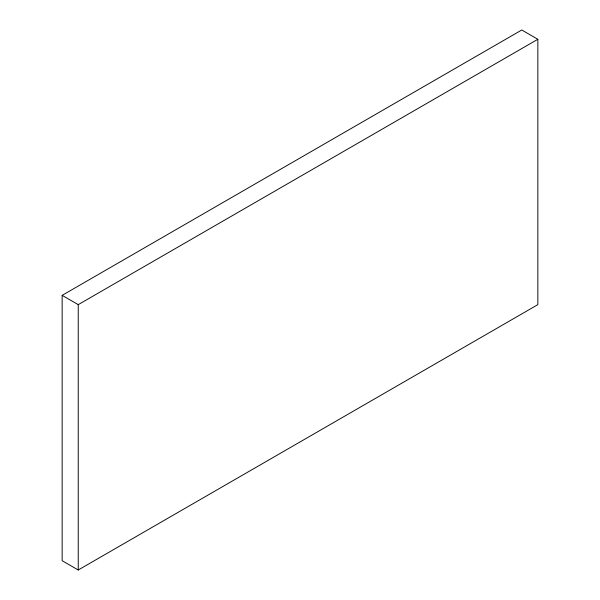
<?xml version="1.0" encoding="UTF-8"?>
<svg xmlns="http://www.w3.org/2000/svg" width="600" height="600" viewBox="0 0 600 600"><rect width="100%" height="100%" fill="white"/><g stroke="black" fill="none" stroke-linecap="round" stroke-linejoin="round"><path stroke-width="0.9" d="M62.153 295.358L521.76 30L537.847 39.285L537.847 304.642L78.24 570L62.153 560.715L62.153 295.358L78.24 304.642L537.847 39.285M78.24 304.642L78.24 570"/></g></svg>
